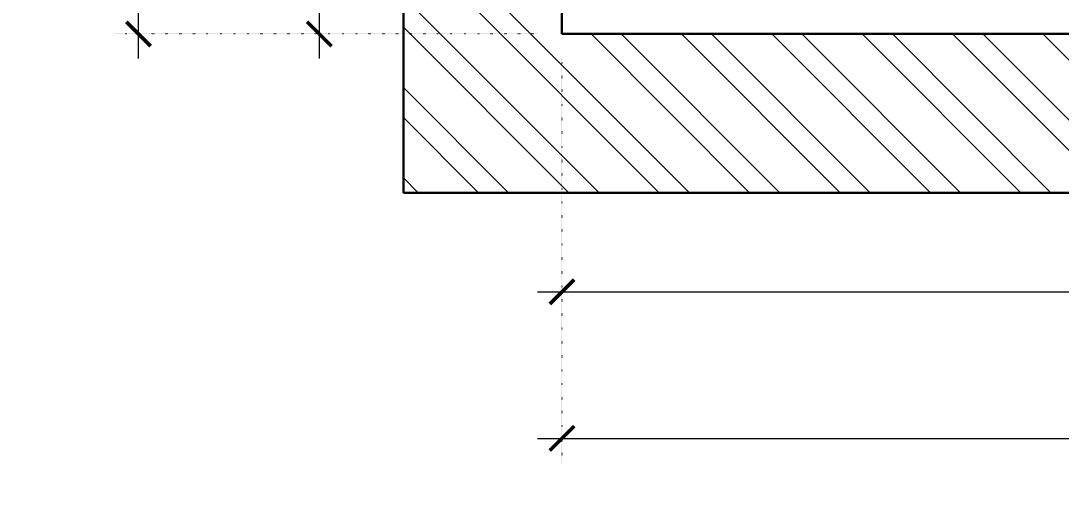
# Model space of a CAD drawing. Header units: millimetres. Extents: x -49972 to -35289, y -2918842 to -2908283.
# Drawn here: x -42723 to -41017, y -2918777 to -2917974 of the extents above; entities that cross this region are included whole.
import ezdxf

# ---------------------------------------------------------------- set-up
doc = ezdxf.new("R2010")
doc.units = ezdxf.units.MM
doc.header["$LTSCALE"] = 12
doc.header["$MEASUREMENT"] = 0
doc.header["$PDMODE"] = 3
doc.linetypes.add('DOT2', pattern=[0.125, 0, -0.125])
doc.layers.get('0').update_dxf_attribs({"lineweight": 25})
for name, color, linetype, lineweight in [('A-WALL', 93, 'Continuous', 30), ('LENS-TEXT', 31, 'Continuous', 5), ('LENS_DIMENSION', 193, 'Continuous', 0), ('LN-HATCH', 251, 'Continuous', 0)]:
    doc.layers.add(name, color=color, linetype=linetype, lineweight=lineweight)
doc.styles.get("Standard").update_dxf_attribs({"font": 'Arial Narrow.ttf'})
doc.dimstyles.new('Working', dxfattribs={"dimscale": 0.8, "dimtxt": 100, "dimasz": 50, "dimexe": 50, "dimexo": 50, "dimgap": 25, "dimtad": 0, "dimdec": 0, "dimzin": 0, "dimdsep": 46, "dimtxsty": 'Standard', "dimblk": 'ARCHTICK', "dimcen": 0, "dimdle": 50, "dimclrd": 250, "dimclre": 8, "dimclrt": 7, "dimadec": 0, "dimazin": 0, "dimtfac": 1, "dimtdec": 0, "dimtofl": 0, "dimtmove": 1, "dimatfit": 3, "dimfxl": 3, "dimtolj": 1, "dimlwd": 5, "dimlwe": 0, "dimarcsym": 0})

# ---------------------------------------------------------------- blocks, each defined once
blk = doc.blocks.new('chennai mugappair existignd')
at = {"layer": 'LN-HATCH'}
h = blk.add_hatch(dxfattribs=at)
h.set_pattern_fill('ANSI32', color=256, scale=11, angle=89.99999999999999)
h.set_pattern_definition([(134.9999999999999, (-53798.23308117086, 2272851.684984834), (-74.08711299882056, -74.0871129988205), []), (134.9999999999999, (-53798.23308117086, 2272901.076414834), (-74.08711299882056, -74.0871129988205), [])])
h.paths.add_polyline_path([(-7119.733560654393, -2791485.585716469), (-7119.733560654393, -2782305.585716469), (-19582.73356066929, -2782305.585716469), (-19582.73356066929, -2782565.585716469), (-7379.733560654393, -2782565.585716469), (-7379.733560654393, -2788972.585716469), (-8679.733560654391, -2788972.585716469), (-8679.733560654391, -2789132.585716469), (-7379.733560654393, -2789132.585716469), (-7379.733560654393, -2791225.585716469), (-7621.233560654393, -2791225.585716469), (-7621.233560654393, -2791485.585716469)])
h.paths.add_polyline_path([(-8231.233560654393, -2791485.585716469), (-8231.233560654393, -2791225.585716469), (-8519.733560654391, -2791225.585716469), (-8519.733560654391, -2789912.585716469), (-8679.733560654391, -2789912.585716469), (-8679.733560654391, -2791225.585716469), (-13096.73356065439, -2791225.585716469), (-13096.73356065439, -2786155.585716469), (-15352.73356065439, -2786155.585716469), (-15352.73356065439, -2791225.585716469), (-19582.73356066929, -2791225.585716469), (-19582.73356066929, -2791485.585716469), (-15092.73356065439, -2791485.585716469), (-15092.73356065439, -2786435.585716469), (-13356.73356065439, -2786435.585716469), (-13356.73356065439, -2791485.585716469)], flags=17)
at = {"layer": 'A-WALL', "color": 1}
for p, q in [((-13096.73356065439, -2786155.585716469), (-13096.73356065439, -2791225.585716469)), ((-13356.73356065439, -2786435.585716469), (-13356.73356065439, -2791485.585716469)), ((-8679.733560654391, -2791225.585716469), (-13096.73356065439, -2791225.585716469)), ((-8231.233560654393, -2791485.585716469), (-13356.73356065439, -2791485.585716469))]:
    blk.add_line(p, q, dxfattribs=at)
blk = doc.blocks.new('_ArchTick')
at = {"const_width": 0.15}
blk.add_lwpolyline([(-0.5, -0.5), (0.5, 0.5)], dxfattribs=at)
blk = doc.blocks.new('*D108')
at = {"layer": 'Defpoints', "color": 0, "transparency": 16777216}
for p in [(-41835.73356065434, -2916495.743299145), (-42233.50000000011, -2917995.743299144), (-41835.73356065439, -2917995.743299144)]:
    blk.add_point(p, dxfattribs=at)
at = {"layer": 'LENS_DIMENSION', "color": 8, "lineweight": 5, "transparency": 16777216}
for p, q in [((-42233.50000000011, -2916455.743299144), (-42233.50000000011, -2917130.982044028)), ((-42233.50000000011, -2918035.743299144), (-42233.50000000011, -2917360.50455426))]:
    blk.add_line(p, q, dxfattribs=at)
at = {"layer": 'LENS_DIMENSION', "color": 8, "linetype": 'DOT2', "lineweight": 0, "transparency": 16777216}
for p, q in [((-41875.73356065433, -2916495.743299145), (-42273.50000000011, -2916495.743299145)), ((-41875.73356065439, -2917995.743299144), (-42273.50000000011, -2917995.743299144))]:
    blk.add_line(p, q, dxfattribs=at)
at = {"layer": 'LENS_DIMENSION', "color": 8, "lineweight": 5, "transparency": 16777216, "xscale": 40, "yscale": 40, "zscale": 40}
for p, rotation in [((-42233.50000000011, -2916495.743299145), 90), ((-42233.50000000011, -2917995.743299144), 270)]:
    blk.add_blockref('_ArchTick', p, dxfattribs=dict(at, rotation=rotation))
at = {"layer": 'LENS_DIMENSION', "color": 0, "transparency": 16777216, "insert": (-42233.49999999965, -2917245.743299144), "char_height": 80, "attachment_point": 5, "rotation": 90}
blk.add_mtext('\\A1;1500', dxfattribs=at)
blk = doc.blocks.new('*D109')
at = {"layer": 'Defpoints', "color": 0, "transparency": 16777216}
for p in [(-41835.73356065439, -2917995.743299144), (-39485.73356065434, -2917995.743299144), (-39485.73356065434, -2918418.157582676)]:
    blk.add_point(p, dxfattribs=at)
at = {"layer": 'LENS_DIMENSION', "color": 8, "linetype": 'DOT2', "lineweight": 0, "transparency": 16777216}
for p, q in [((-41835.73356065439, -2918035.743299144), (-41835.73356065439, -2918458.157582676)), ((-39485.73356065434, -2918035.743299144), (-39485.73356065434, -2918458.157582676))]:
    blk.add_line(p, q, dxfattribs=at)
at = {"layer": 'LENS_DIMENSION', "color": 8, "lineweight": 5, "transparency": 16777216}
for p, q in [((-41875.73356065439, -2918418.157582676), (-40779.12373800771, -2918418.157582676)), ((-39445.73356065434, -2918418.157582676), (-40542.34338330101, -2918418.157582676))]:
    blk.add_line(p, q, dxfattribs=at)
at = {"layer": 'LENS_DIMENSION', "color": 8, "lineweight": 5, "transparency": 16777216, "xscale": 40, "yscale": 40, "zscale": 40, "rotation": 180}
blk.add_blockref('_ArchTick', (-41835.73356065439, -2918418.157582676), dxfattribs=at)
at = {"layer": 'LENS_DIMENSION', "color": 8, "lineweight": 5, "transparency": 16777216, "xscale": 40, "yscale": 40, "zscale": 40}
blk.add_blockref('_ArchTick', (-39485.73356065434, -2918418.157582676), dxfattribs=at)
at = {"layer": 'LENS_DIMENSION', "color": 0, "transparency": 16777216, "insert": (-40660.73356065436, -2918418.157582676), "char_height": 80, "attachment_point": 5}
blk.add_mtext('\\A1;2350', dxfattribs=at)
blk = doc.blocks.new('*D114')
at = {"layer": 'Defpoints', "color": 0, "transparency": 16777216}
for p in [(-41835.73356065439, -2917995.743299144), (-36118.73356065439, -2917995.743299144), (-41835.73356065439, -2918658.157582676)]:
    blk.add_point(p, dxfattribs=at)
at = {"layer": 'LENS_DIMENSION', "color": 8, "linetype": 'DOT2', "lineweight": 0, "transparency": 16777216}
for p, q in [((-41835.73356065439, -2918035.743299144), (-41835.73356065439, -2918698.157582676)), ((-36118.73356065439, -2918035.743299144), (-36118.73356065439, -2918698.157582676))]:
    blk.add_line(p, q, dxfattribs=at)
at = {"layer": 'LENS_DIMENSION', "color": 8, "lineweight": 5, "transparency": 16777216}
for p, q in [((-41875.73356065439, -2918658.157582676), (-39249.45729871715, -2918658.157582676)), ((-36078.73356065439, -2918658.157582676), (-38705.00982259164, -2918658.157582676))]:
    blk.add_line(p, q, dxfattribs=at)
at = {"layer": 'LENS_DIMENSION', "color": 8, "lineweight": 5, "transparency": 16777216, "xscale": 40, "yscale": 40, "zscale": 40, "rotation": 180}
blk.add_blockref('_ArchTick', (-41835.73356065439, -2918658.157582676), dxfattribs=at)
at = {"layer": 'LENS_DIMENSION', "color": 8, "lineweight": 5, "transparency": 16777216, "xscale": 40, "yscale": 40, "zscale": 40}
blk.add_blockref('_ArchTick', (-36118.73356065439, -2918658.157582676), dxfattribs=at)
at = {"layer": 'LENS_DIMENSION', "color": 0, "transparency": 16777216, "insert": (-38977.23356065439, -2918658.157582676), "char_height": 80, "attachment_point": 5}
blk.add_mtext('\\A1;5717 [18\'-9"]', dxfattribs=at)
blk = doc.blocks.new('*D155')
at = {"layer": 'Defpoints', "color": 0, "transparency": 16777216}
for p in [(-41875.73356065439, -2912925.743299145), (-42530.00000000003, -2917995.743299144), (-41835.73356065439, -2917995.743299144)]:
    blk.add_point(p, dxfattribs=at)
at = {"layer": 'LENS_DIMENSION', "color": 8, "lineweight": 5, "transparency": 16777216}
for p, q in [((-42530.00000000003, -2912885.743299145), (-42530.00000000003, -2915342.898824383)), ((-42530.00000000003, -2918035.743299144), (-42530.00000000003, -2915578.587773905))]:
    blk.add_line(p, q, dxfattribs=at)
at = {"layer": 'LENS_DIMENSION', "color": 8, "linetype": 'DOT2', "lineweight": 0, "transparency": 16777216}
for p, q in [((-41915.7335606544, -2912925.743299145), (-42570.00000000004, -2912925.743299145)), ((-41875.73356065439, -2917995.743299144), (-42570.00000000004, -2917995.743299144))]:
    blk.add_line(p, q, dxfattribs=at)
at = {"layer": 'LENS_DIMENSION', "color": 8, "lineweight": 5, "transparency": 16777216, "xscale": 40, "yscale": 40, "zscale": 40}
for p, rotation in [((-42530.00000000003, -2912925.743299145), 90), ((-42530.00000000003, -2917995.743299144), 270)]:
    blk.add_blockref('_ArchTick', p, dxfattribs=dict(at, rotation=rotation))
at = {"layer": 'LENS_DIMENSION', "color": 0, "transparency": 16777216, "insert": (-42529.99999999957, -2915460.743299145), "char_height": 80, "attachment_point": 5, "rotation": 90}
blk.add_mtext('\\A1;5070', dxfattribs=at)

msp = doc.modelspace()

# ---------------------------------------------------------------- block references
at = {"layer": 'LENS-TEXT'}
msp.add_blockref('chennai mugappair existignd', (-28739, -126770.1575826756), dxfattribs=at)

# ---------------------------------------------------------------- dimensions: what is measured, and where the dimension line sits
at = {"layer": 'LENS_DIMENSION'}
for base, p1, picture, middle in [((-42530.00000000003, -2917995.743299144), (-41875.73356065439, -2912925.743299145), '*D155', (-42529.99999999957, -2915460.743299145)), ((-42233.50000000011, -2917995.743299144), (-41835.73356065434, -2916495.743299145), '*D108', (-42233.49999999965, -2917245.743299144))]:
    dim = msp.add_linear_dim(base=base, p1=p1, p2=(-41835.73356065439, -2917995.743299144), angle=90, dimstyle='Working', override={"dimclrd": 8, "dimclrt": 0, "dimfxl": 25}, dxfattribs=at)
    dim.commit()
    dim.dimension.update_dxf_attribs({"geometry": picture, "text_midpoint": middle})
for base, p1, p2, picture, middle in [((-39485.73356065434, -2918418.157582676), (-41835.73356065439, -2917995.743299144), (-39485.73356065434, -2917995.743299144), '*D109', (-40660.73356065436, -2918418.157582676)), ((-41835.73356065439, -2918658.157582676), (-36118.73356065439, -2917995.743299144), (-41835.73356065439, -2917995.743299144), '*D114', (-38977.23356065439, -2918658.157582676))]:
    dim = msp.add_linear_dim(base=base, p1=p1, p2=p2, dimstyle='Working', override={"dimclrd": 8, "dimclrt": 0, "dimfxl": 25}, dxfattribs=at)
    dim.commit()
    dim.dimension.update_dxf_attribs({"geometry": picture, "text_midpoint": middle})

doc.saveas('drawing.dxf')
